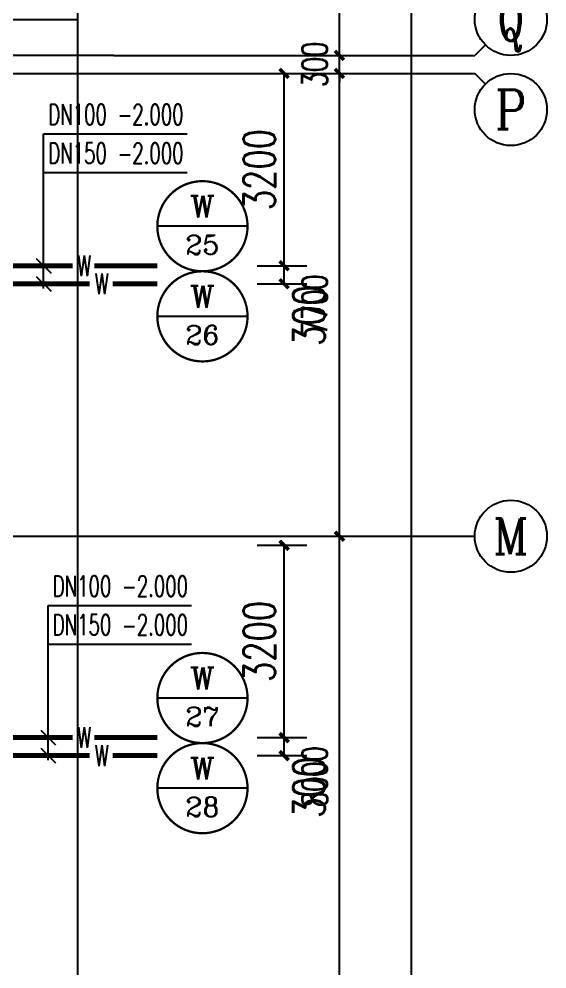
# Model space of a CAD drawing. Extents: x 0 to 2838408, y -923048 to 203859.
# Drawn here: x 2452339 to 2461117, y -216692 to -200886 of the extents above; entities that cross this region are included whole.
import ezdxf
from ezdxf.enums import TextEntityAlignment as Align

# ---------------------------------------------------------------- set-up
doc = ezdxf.new("R2010")
doc.units = 0
doc.header["$LTSCALE"] = 1000
doc.linetypes.add('DASH', pattern=[0.35, 0.25, -0.1])
for name, color, linetype in [('AXIS', 3, 'Continuous'), ('AXIS_TEXT', 7, 'Continuous'), ('DIM_污水', 3, 'Continuous'), ('DIM_消防', 3, 'Continuous'), ('DOTE', 8, 'Continuous'), ('GROUND', 2, 'Continuous'), ('PIPE-污水', 2, 'DASH'), ('TEXT_污水', 7, 'Continuous'), ('TWT_DIM', 3, 'Continuous'), ('XREF', 8, 'Continuous')]:
    doc.layers.add(name, color=color, linetype=linetype)
doc.styles.add('_TCH_AXIS', font='COMPLEX', dxfattribs={"bigfont": 'GBCBIG'})
doc.styles.add('_TCH_DIM_T3', font='SIMPLEX', dxfattribs={"width": 0.75, "bigfont": 'HZTXT'})
doc.styles.add('_TWT_CIRCLE', font='COMPLEX', dxfattribs={"width": 1.1, "height": 2.3, "bigfont": 'HZTXT'})
doc.styles.add('_TWT_PIPEDN', font='SIMPLEX', dxfattribs={"width": 0.8, "height": 2.3, "bigfont": 'HZTXT'})
doc.styles.add('_TWT_PIPETEXT', font='SIMPLEX', dxfattribs={"width": 0.8, "height": 2.3, "bigfont": 'HZTXT'})
doc.styles.add('A_DIM_T3', font='SIMPLEX', dxfattribs={"width": 0.7, "bigfont": 'HZ'})
doc.styles.add('COMPLEX', font='COMPLEX')
doc.dimstyles.new('_TCH_ARCH&&150', dxfattribs={"dimtxt": 420, "dimasz": 150, "dimexe": 375, "dimexo": 450, "dimgap": 202.5, "dimtad": 1, "dimdec": 0, "dimzin": 0, "dimdsep": 46, "dimtxsty": 'A_DIM_T3', "dimblk": 'ARCHTICK', "dimcen": 0.09, "dimclrt": 7, "dimazin": 2, "dimtfac": 1, "dimtdec": 0, "dimtix": 1, "dimtmove": 2, "dimatfit": 3, "dimfxl": 150, "dimtolj": 1, "dimtzin": 0, "dimarcsym": 0})
doc.dimstyles.new('_TWT_ARCH&&150', dxfattribs={"dimtxt": 525, "dimasz": 150, "dimexe": 375, "dimexo": 450, "dimgap": 150, "dimtad": 1, "dimdec": 0, "dimzin": 0, "dimdsep": 46, "dimtxsty": '_TCH_DIM_T3', "dimblk": 'ARCHTICK', "dimcen": 0.09, "dimclrt": 7, "dimazin": 2, "dimtfac": 1, "dimtdec": 0, "dimtix": 1, "dimtmove": 2, "dimatfit": 3, "dimfxl": 1, "dimtolj": 1, "dimtzin": 0, "dimarcsym": 0})

# ---------------------------------------------------------------- blocks, each defined once
blk = doc.blocks.new('_ArchTick')
at = {"color": 0, "linetype": 'ByBlock', "const_width": 0.4}
blk.add_lwpolyline([(-0.5, -0.5), (0.5, 0.5)], dxfattribs=at)
blk = doc.blocks.new('*D882')
at = {"layer": 'AXIS', "color": 0, "lineweight": -2, "transparency": 16777216}
for p, q in [((2454367, -209492), (2458042, -209492)), ((2457667, -217492), (2457667, -209492)), ((2454367, -217492), (2458042, -217492))]:
    blk.add_line(p, q, dxfattribs=at)
at = {"layer": 'Defpoints', "color": 0, "transparency": 16777216}
for p in [(2453917, -209492), (2457667, -209492), (2453917, -217492)]:
    blk.add_point(p, dxfattribs=at)
at = {"layer": 'AXIS', "color": 0, "lineweight": -2, "transparency": 16777216, "xscale": 150, "yscale": 150, "zscale": 150}
for p, rotation in [((2457667, -209492), 90), ((2457667, -217492), 270)]:
    blk.add_blockref('_ArchTick', p, dxfattribs=dict(at, rotation=rotation))
at = {"layer": 'AXIS', "color": 7, "transparency": 16777216, "insert": (2457254, -213492), "char_height": 420, "attachment_point": 5, "rotation": 90, "style": 'A_DIM_T3'}
blk.add_mtext('\\A1;8000', dxfattribs=at)
blk = doc.blocks.new('*D883')
at = {"layer": 'AXIS', "color": 0, "lineweight": -2, "transparency": 16777216}
for p, q in [((2454367, -201792), (2458042, -201792)), ((2457667, -209492), (2457667, -201792)), ((2454367, -209492), (2458042, -209492))]:
    blk.add_line(p, q, dxfattribs=at)
at = {"layer": 'Defpoints', "color": 0, "transparency": 16777216}
for p in [(2453917, -201792), (2457667, -201792), (2453917, -209492)]:
    blk.add_point(p, dxfattribs=at)
at = {"layer": 'AXIS', "color": 0, "lineweight": -2, "transparency": 16777216, "xscale": 150, "yscale": 150, "zscale": 150}
for p, rotation in [((2457667, -201792), 90), ((2457667, -209492), 270)]:
    blk.add_blockref('_ArchTick', p, dxfattribs=dict(at, rotation=rotation))
at = {"layer": 'AXIS', "color": 7, "transparency": 16777216, "insert": (2457254, -205642), "char_height": 420, "attachment_point": 5, "rotation": 90, "style": 'A_DIM_T3'}
blk.add_mtext('\\A1;7700', dxfattribs=at)
blk = doc.blocks.new('*D884')
at = {"layer": 'AXIS', "color": 0, "lineweight": -2, "transparency": 16777216}
for p, q in [((2457667, -201492), (2457667, -201342)), ((2454367, -201492), (2458042, -201492)), ((2457667, -201792), (2457667, -201492)), ((2454367, -201792), (2458042, -201792)), ((2457667, -201792), (2457667, -201942))]:
    blk.add_line(p, q, dxfattribs=at)
at = {"layer": 'Defpoints', "color": 0, "transparency": 16777216}
for p in [(2453917, -201492), (2457667, -201492), (2453917, -201792)]:
    blk.add_point(p, dxfattribs=at)
at = {"layer": 'AXIS', "color": 0, "lineweight": -2, "transparency": 16777216, "xscale": 150, "yscale": 150, "zscale": 150}
for p, rotation in [((2457667, -201492), 270), ((2457667, -201792), 90)]:
    blk.add_blockref('_ArchTick', p, dxfattribs=dict(at, rotation=rotation))
at = {"layer": 'AXIS', "color": 7, "transparency": 16777216, "insert": (2457254, -201642), "char_height": 420, "attachment_point": 5, "rotation": 90, "style": 'A_DIM_T3'}
blk.add_mtext('\\A1;300', dxfattribs=at)
blk = doc.blocks.new('*D885')
at = {"layer": 'AXIS', "color": 0, "lineweight": -2, "transparency": 16777216}
for p, q in [((2454367, -196692), (2458042, -196692)), ((2457667, -201492), (2457667, -196692)), ((2454367, -201492), (2458042, -201492))]:
    blk.add_line(p, q, dxfattribs=at)
at = {"layer": 'Defpoints', "color": 0, "transparency": 16777216}
for p in [(2453917, -196692), (2457667, -196692), (2453917, -201492)]:
    blk.add_point(p, dxfattribs=at)
at = {"layer": 'AXIS', "color": 0, "lineweight": -2, "transparency": 16777216, "xscale": 150, "yscale": 150, "zscale": 150}
for p, rotation in [((2457667, -196692), 90), ((2457667, -201492), 270)]:
    blk.add_blockref('_ArchTick', p, dxfattribs=dict(at, rotation=rotation))
at = {"layer": 'AXIS', "color": 7, "transparency": 16777216, "insert": (2457254, -199092), "char_height": 420, "attachment_point": 5, "rotation": 90, "style": 'A_DIM_T3'}
blk.add_mtext('\\A1;4800', dxfattribs=at)
blk = doc.blocks.new('*D888')
at = {"layer": 'AXIS', "color": 0, "lineweight": -2, "transparency": 16777216}
for p, q in [((2454367, -189692), (2459242, -189692)), ((2458867, -269292), (2458867, -189692)), ((2454367, -269292), (2459242, -269292))]:
    blk.add_line(p, q, dxfattribs=at)
at = {"layer": 'Defpoints', "color": 0, "transparency": 16777216}
for p in [(2453917, -189692), (2458867, -189692), (2453917, -269292)]:
    blk.add_point(p, dxfattribs=at)
at = {"layer": 'AXIS', "color": 0, "lineweight": -2, "transparency": 16777216, "xscale": 150, "yscale": 150, "zscale": 150}
for p, rotation in [((2458867, -189692), 90), ((2458867, -269292), 270)]:
    blk.add_blockref('_ArchTick', p, dxfattribs=dict(at, rotation=rotation))
at = {"layer": 'AXIS', "color": 7, "transparency": 16777216, "insert": (2458454, -229492), "char_height": 420, "attachment_point": 5, "rotation": 90, "style": 'A_DIM_T3'}
blk.add_mtext('\\A1;79600', dxfattribs=at)
blk = doc.blocks.new('_AXISO')
at = {"color": 0}
blk.add_circle((0, 0), 0.5, dxfattribs=at)
at = {"layer": 'AXIS_TEXT', "color": 0, "style": 'COMPLEX', "width": 1.041667}
blk.add_attdef('A', text='', height=0.56, dxfattribs=at).set_placement((-0.25, -0.28), (0.25, -0.28), align=Align.FIT)
blk = doc.blocks.new('*D3362')
at = {"layer": 'Defpoints', "color": 0, "transparency": 16777216}
for p in [(2455846, -209642), (2456747, -209642), (2455846, -212842)]:
    blk.add_point(p, dxfattribs=at)
at = {"layer": 'TWT_DIM', "color": 0, "lineweight": -2, "transparency": 16777216}
for p, q in [((2456296, -209642), (2457122, -209642)), ((2456747, -212842), (2456747, -209642)), ((2456296, -212842), (2457122, -212842))]:
    blk.add_line(p, q, dxfattribs=at)
at = {"layer": 'TWT_DIM', "color": 0, "lineweight": -2, "transparency": 16777216, "xscale": 150, "yscale": 150, "zscale": 150}
for p, rotation in [((2456747, -209642), 90), ((2456747, -212842), 270)]:
    blk.add_blockref('_ArchTick', p, dxfattribs=dict(at, rotation=rotation))
at = {"layer": 'TWT_DIM', "color": 7, "transparency": 16777216, "insert": (2456334, -211242), "char_height": 525, "attachment_point": 5, "rotation": 90, "style": '_TCH_DIM_T3'}
blk.add_mtext('\\A1;3200', dxfattribs=at)
blk = doc.blocks.new('*D3363')
at = {"layer": 'Defpoints', "color": 0, "transparency": 16777216}
for p in [(2455846, -212842), (2456747, -212842), (2455846, -213142)]:
    blk.add_point(p, dxfattribs=at)
at = {"layer": 'TWT_DIM', "color": 0, "lineweight": -2, "transparency": 16777216}
for p, q in [((2456296, -212842), (2457122, -212842)), ((2456747, -213142), (2456747, -212842)), ((2456296, -213142), (2457122, -213142))]:
    blk.add_line(p, q, dxfattribs=at)
at = {"layer": 'TWT_DIM', "color": 0, "lineweight": -2, "transparency": 16777216, "xscale": 150, "yscale": 150, "zscale": 150}
for p, rotation in [((2456747, -212842), 90), ((2456747, -213142), 270)]:
    blk.add_blockref('_ArchTick', p, dxfattribs=dict(at, rotation=rotation))
at = {"layer": 'TWT_DIM', "color": 7, "transparency": 16777216, "insert": (2457159, -213670), "char_height": 525, "attachment_point": 5, "rotation": 90, "style": '_TCH_DIM_T3'}
blk.add_mtext('\\A1;300', dxfattribs=at)
blk = doc.blocks.new('*D3364')
at = {"layer": 'Defpoints', "color": 0, "transparency": 16777216}
for p in [(2455846, -201792), (2456747, -201792), (2455846, -204992)]:
    blk.add_point(p, dxfattribs=at)
at = {"layer": 'TWT_DIM', "color": 0, "lineweight": -2, "transparency": 16777216}
for p, q in [((2456296, -201792), (2457122, -201792)), ((2456747, -204992), (2456747, -201792)), ((2456296, -204992), (2457122, -204992))]:
    blk.add_line(p, q, dxfattribs=at)
at = {"layer": 'TWT_DIM', "color": 0, "lineweight": -2, "transparency": 16777216, "xscale": 150, "yscale": 150, "zscale": 150}
for p, rotation in [((2456747, -201792), 90), ((2456747, -204992), 270)]:
    blk.add_blockref('_ArchTick', p, dxfattribs=dict(at, rotation=rotation))
at = {"layer": 'TWT_DIM', "color": 7, "transparency": 16777216, "insert": (2456334, -203392), "char_height": 525, "attachment_point": 5, "rotation": 90, "style": '_TCH_DIM_T3'}
blk.add_mtext('\\A1;3200', dxfattribs=at)
blk = doc.blocks.new('*D3365')
at = {"layer": 'Defpoints', "color": 0, "transparency": 16777216}
for p in [(2455846, -204992), (2456747, -204992), (2455846, -205292)]:
    blk.add_point(p, dxfattribs=at)
at = {"layer": 'TWT_DIM', "color": 0, "lineweight": -2, "transparency": 16777216}
for p, q in [((2456296, -204992), (2457122, -204992)), ((2456747, -205292), (2456747, -204992)), ((2456296, -205292), (2457122, -205292))]:
    blk.add_line(p, q, dxfattribs=at)
at = {"layer": 'TWT_DIM', "color": 0, "lineweight": -2, "transparency": 16777216, "xscale": 150, "yscale": 150, "zscale": 150}
for p, rotation in [((2456747, -204992), 90), ((2456747, -205292), 270)]:
    blk.add_blockref('_ArchTick', p, dxfattribs=dict(at, rotation=rotation))
at = {"layer": 'TWT_DIM', "color": 7, "transparency": 16777216, "insert": (2457159, -205820), "char_height": 525, "attachment_point": 5, "rotation": 90, "style": '_TCH_DIM_T3'}
blk.add_mtext('\\A1;300', dxfattribs=at)
blk = doc.blocks.new('1F1')
at = {"layer": 'AXIS'}
for p, q in [((2460092.5, -201316.4), (2459916.7, -201492.2)), ((2453916.7, -201492.2), (2459916.7, -201492.2)), ((2453916.7, -201792.2), (2459916.7, -201792.2)), ((2460092.5, -201967.9), (2459916.7, -201792.2)), ((2453916.7, -209492.2), (2459916.7, -209492.2))]:
    blk.add_line(p, q, dxfattribs=at)
at = {"layer": 'DOTE'}
for p, q in [((2453916.7, -201492.2), (2343216.7, -201492.2)), ((2435862.3, -201792.2), (2453916.7, -201792.2)), ((2435862.3, -209492.2), (2453916.7, -209492.2))]:
    blk.add_line(p, q, dxfattribs=at)
at = {"layer": 'GROUND'}
blk.add_line((2453316.7, -270492.2), (2453316.7, -188492.2), dxfattribs=at)
at = {"layer": 'AXIS'}
ref = blk.add_blockref('_AXISO', (2460516.7, -200892.2), dxfattribs=dict(at, xscale=1200, yscale=1200, zscale=1200))
ref.add_attrib('A', 'Q', dxfattribs={"layer": 'AXIS_TEXT', "height": 715.4, "style": '_TCH_AXIS', "width": 0.807692}).set_placement((2460296.6, -201249.9), (2460736.9, -201249.9), align=Align.FIT)
ref = blk.add_blockref('_AXISO', (2460516.7, -202392.2), dxfattribs=dict(at, xscale=1200, yscale=1200, zscale=1200))
ref.add_attrib('A', 'P', dxfattribs={"layer": 'AXIS_TEXT', "height": 652.9, "style": '_TCH_AXIS'}).set_placement((2460252.5, -202718.6), (2460781, -202718.6), align=Align.FIT)
ref = blk.add_blockref('_AXISO', (2460516.7, -209492.2), dxfattribs=dict(at, xscale=1200, yscale=1200, zscale=1200))
ref.add_attrib('A', 'M', dxfattribs={"layer": 'AXIS_TEXT', "height": 594, "style": '_TCH_AXIS'}).set_placement((2460219.8, -209789.2), (2460813.7, -209789.2), align=Align.FIT)
for p1, p2, distance, picture, middle in [((2453916.7, -269292.2), (2453916.7, -189692.2), -4950, '*D888', (2458454.2, -229492.2)), ((2453916.7, -201492.2), (2453916.7, -196692.2), -3750, '*D885', (2457254.2, -199092.2)), ((2453916.7, -201792.2), (2453916.7, -201492.2), -3750, '*D884', (2457254.2, -201642.2)), ((2453916.7, -209492.2), (2453916.7, -201792.2), -3750, '*D883', (2457254.2, -205642.2)), ((2453916.7, -217492.2), (2453916.7, -209492.2), -3750, '*D882', (2457254.2, -213492.2))]:
    dim = blk.add_aligned_dim(p1=p1, p2=p2, distance=distance, dimstyle='_TCH_ARCH&&150', dxfattribs=at)
    dim.commit()
    dim.dimension.update_dxf_attribs({"geometry": picture, "text_midpoint": middle})

msp = doc.modelspace()

# ---------------------------------------------------------------- linework, layer by layer
at = {"layer": 'DIM_污水', "linetype": 'ByBlock'}
for p, q in [((2451616.7, -200891.5), (2453316.7, -200891.5)), ((2452749.2, -203442.4), (2452749.2, -202797.4)), ((2452749.2, -202797.4), (2455133, -202797.4)), ((2452749.2, -205367.2), (2452749.2, -203442.4)), ((2452749.2, -203442.4), (2455133, -203442.4)), ((2452627.3, -204870.2), (2452871.2, -205114.2)), ((2452627.3, -205170.2), (2452871.2, -205414.2)), ((2452824.4, -211289.2), (2452824.4, -210644.2)), ((2452824.4, -210644.2), (2455208.2, -210644.2)), ((2452824.4, -213217.2), (2452824.4, -211289.2)), ((2452824.4, -211289.2), (2455208.2, -211289.2)), ((2452702.5, -212720.2), (2452946.4, -212964.2)), ((2452702.5, -213020.2), (2452946.4, -213264.2))]:
    msp.add_line(p, q, dxfattribs=at)
at = {"layer": 'DIM_消防'}
for p, q in [((2456138.8, -204333.5), (2454638.8, -204333.5)), ((2456138.8, -205833.5), (2454638.8, -205833.5)), ((2456138.8, -212183.5), (2454638.8, -212183.5)), ((2456138.8, -213683.5), (2454638.8, -213683.5))]:
    msp.add_line(p, q, dxfattribs=at)
at = {"layer": 'DIM_消防', "const_width": 37.5}
for points in [[(2456138.8, -204333.5, 1), (2454638.8, -204333.5, 1)], [(2456138.8, -205833.5, 1), (2454638.8, -205833.5, 1)], [(2456138.8, -212183.5, 1), (2454638.8, -212183.5, 1)], [(2456138.8, -213683.5, 1), (2454638.8, -213683.5, 1)]]:
    msp.add_lwpolyline(points, format="xyb", close=True, dxfattribs=at)
at = {"layer": 'PIPE-污水', "ltscale": 1.5, "const_width": 82.5}
for points in [[(2451022.7, -204992.2), (2453234.1, -204992.2)], [(2453594.3, -204992.2), (2454638.8, -204992.2)], [(2449769.8, -205292.2), (2453514.6, -205292.2)], [(2453896, -205292.2), (2454638.8, -205292.2)], [(2451094.2, -212842.2), (2453234.1, -212842.2)], [(2453594.3, -212842.2), (2454638.8, -212842.2)], [(2449769.8, -213142.2), (2453514.6, -213142.2)], [(2453896, -213142.2), (2454638.8, -213142.2)]]:
    msp.add_lwpolyline(points, dxfattribs=at)

# ---------------------------------------------------------------- block references
at = {"layer": 'XREF'}
msp.add_blockref('1F1', (0, 0), dxfattribs=at)

# ---------------------------------------------------------------- texts
at = {"layer": 'DIM_污水', "color": 7, "linetype": 'ByBlock', "style": '_TWT_PIPEDN', "width": 0.64}
for s, p in [('DN100', (2452824.2, -202647.4)), ('-2.000', (2453976.4, -202647.4)), ('DN150', (2452824.2, -203292.4)), ('-2.000', (2453976.4, -203292.4)), ('DN100', (2452899.4, -210494.2)), ('-2.000', (2454051.6, -210494.2)), ('DN150', (2452899.4, -211139.2)), ('-2.000', (2454051.6, -211139.2))]:
    msp.add_text(s, height=345, dxfattribs=at).set_placement(p)
at = {"layer": 'DIM_消防', "color": 7, "style": '_TWT_CIRCLE'}
for s, height, p, p2 in [('W', 362.4, (2455180, -204190.3), (2455597.6, -204190.3)), ('25', 317.96, (2455105.7, -204802.1), (2455672, -204802.1)), ('W', 362.4, (2455180, -205690.3), (2455597.6, -205690.3)), ('26', 317.96, (2455105.7, -206302.1), (2455672, -206302.1)), ('W', 362.4, (2455180, -212040.3), (2455597.6, -212040.3)), ('27', 317.96, (2455105.7, -212652.1), (2455672, -212652.1)), ('W', 362.4, (2455180, -213540.3), (2455597.6, -213540.3)), ('28', 317.96, (2455105.7, -214152.1), (2455672, -214152.1))]:
    msp.add_text(s, height=height, dxfattribs=at).set_placement(p, p2, align=Align.FIT)
at = {"layer": 'TEXT_污水', "style": '_TWT_PIPETEXT', "width": 0.64}
for p in [(2453309.1, -205164.7), (2453600.2, -205464.7), (2453309.1, -213014.7), (2453600.2, -213314.7)]:
    msp.add_text('W', height=345, dxfattribs=at).set_placement(p)

# ---------------------------------------------------------------- dimensions: what is measured, and where the dimension line sits
at = {"layer": 'TWT_DIM'}
for p1, p2, picture, middle in [((2455846.4, -204992.2), (2455846.4, -201792.2), '*D3364', (2456334.4, -203392.2)), ((2455846.4, -212842.2), (2455846.4, -209642.2), '*D3362', (2456334.4, -211242.2))]:
    dim = msp.add_aligned_dim(p1=p1, p2=p2, distance=-900.5, dimstyle='_TWT_ARCH&&150', dxfattribs=at)
    dim.commit()
    dim.dimension.update_dxf_attribs({"geometry": picture, "text_midpoint": middle})
for base, p1, p2, picture, middle in [((2456746.9, -204992.2), (2455846.4, -205292.2), (2455846.4, -204992.2), '*D3365', (2457159.4, -205820.2)), ((2456746.9, -212842.2), (2455846.4, -213142.2), (2455846.4, -212842.2), '*D3363', (2457159.4, -213670.2))]:
    dim = msp.add_linear_dim(base=base, p1=p1, p2=p2, angle=90, dimstyle='_TWT_ARCH&&150', dxfattribs=at)
    dim.commit()
    dim.dimension.update_dxf_attribs({"geometry": picture, "text_midpoint": middle, "dimtype": 129})

doc.saveas('drawing.dxf')
